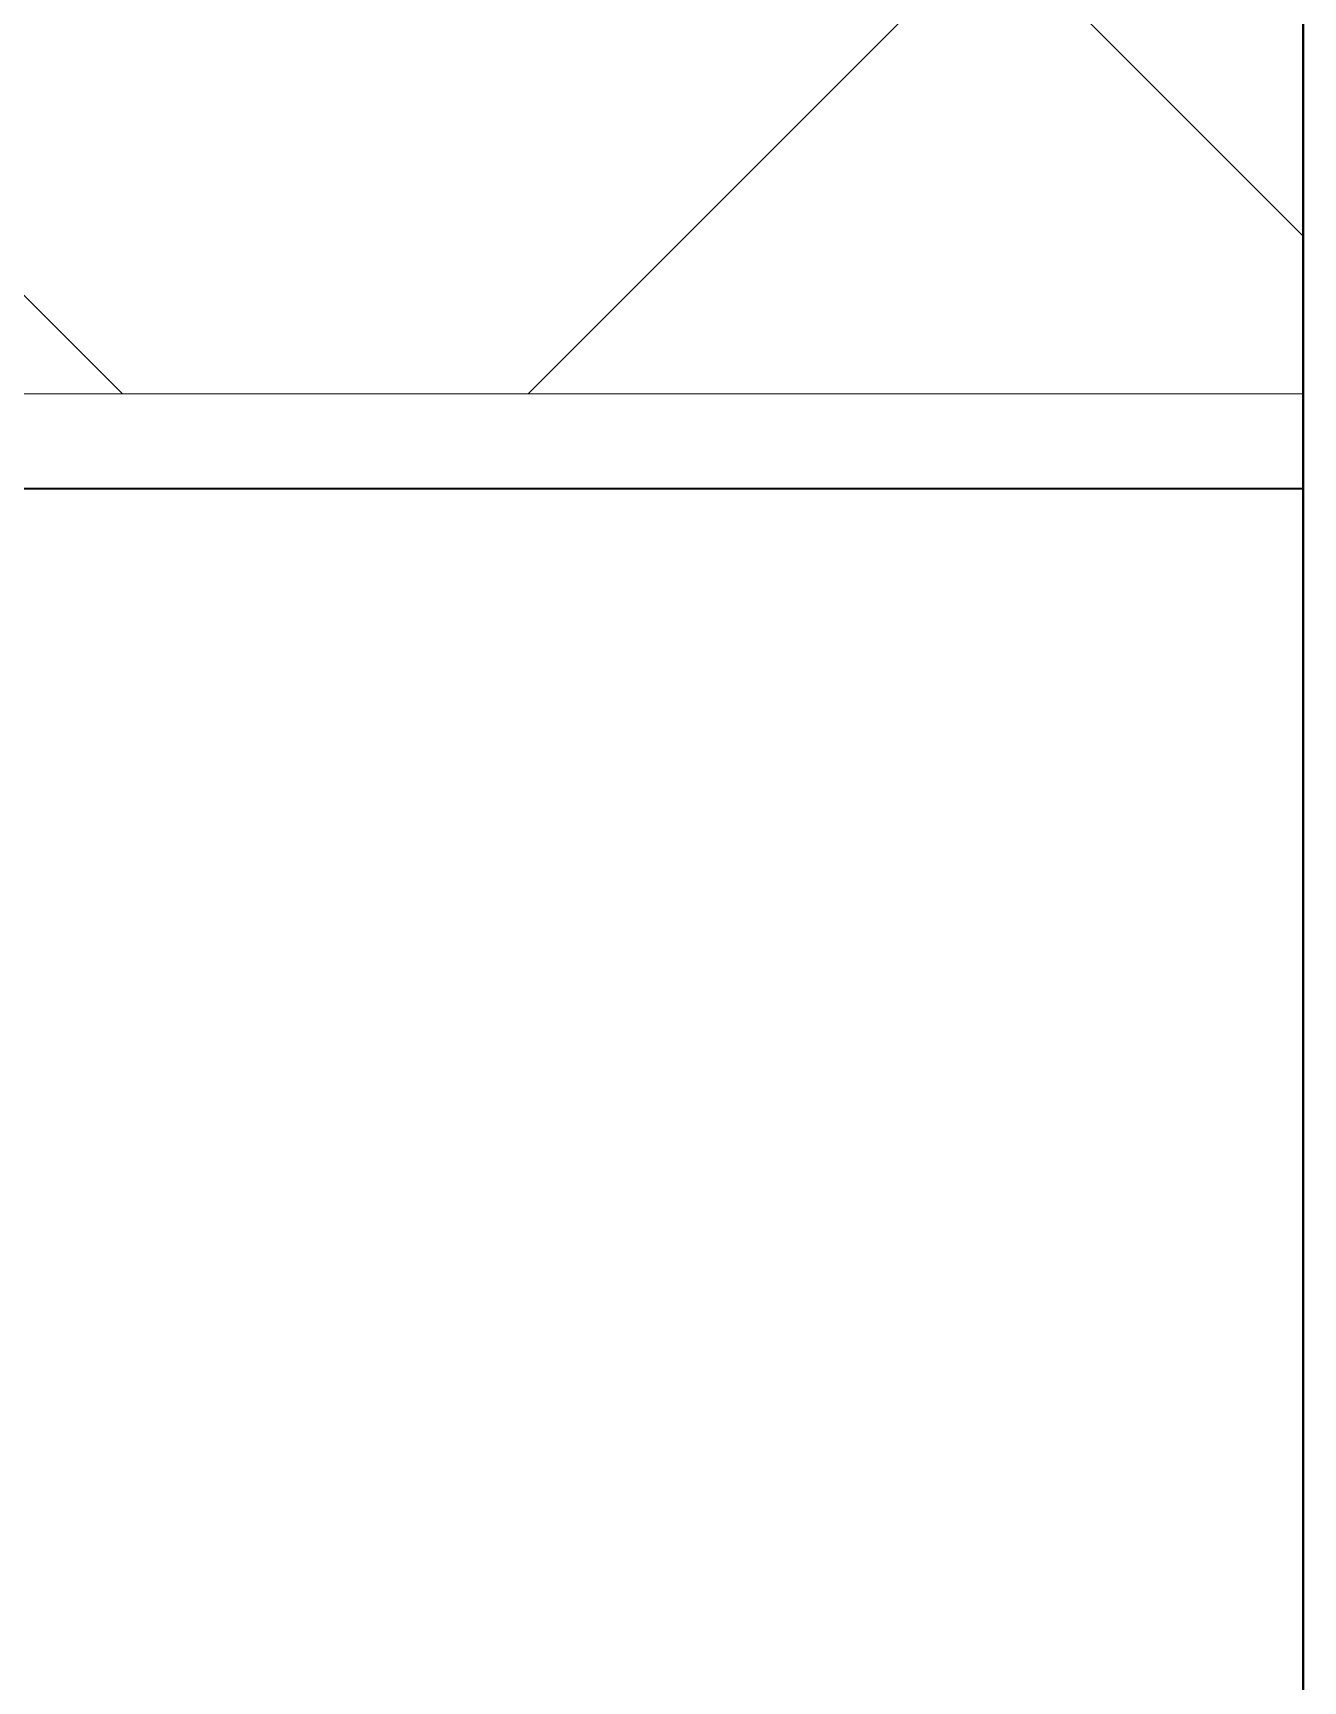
# Model space of a CAD drawing. Header units: millimetres. Extents: x -187664 to 435448, y -313239 to 299894.
# Drawn here: x 5957.1 to 6024.2, y -309577.7 to -309490.6 of the extents above; entities that cross this region are included whole.
import ezdxf

# ---------------------------------------------------------------- set-up
doc = ezdxf.new("R2010")
doc.units = ezdxf.units.MM
for name, color, linetype, lineweight in [('A-FLOR-E', 7, 'Continuous', 35), ('A-GENM', 7, 'Continuous', 9), ('A-GLAZ-CURT', 7, 'Continuous', 9), ('I-WALL-E', 7, 'Continuous', 35)]:
    doc.layers.add(name, color=color, linetype=linetype, lineweight=lineweight)

# ---------------------------------------------------------------- blocks, each defined once
blk = doc.blocks.new('DPA_CP_Fence Type D - Fence Post Left w MRTA Logo-17948264-2140-01 ENTRANCE 1 ELEVATION 2')
at = {"layer": 'A-GLAZ-CURT'}
h = blk.add_hatch(dxfattribs=at)
h.set_pattern_fill('FP_15', style=0, pattern_type=2)
h.set_pattern_definition([(45, (-18634.849, 101450), (-35.35533905932738, 35.35533905932738), []), (135, (-18634.849, 101450), (-35.35533905932738, -35.35533905932737), [])])
h.paths.add_polyline_path([(-18844.7115991986, 101555), (-18647.02053821729, 101555), (-18647.02053821729, 102352.9999999409), (-18706.74742907667, 102352.9999999588), (-18847.80894508605, 102434.8975398161), (-18846.97758457926, 101568.1587259648), (-18844.96361043777, 101555.6087785465)])
h.paths.add_polyline_path([(-18647.02053821729, 102359.9932885858), (-18647.02053821729, 102540.0067112767), (-18803.67469691882, 102449.9999999827), (-18657.65269713336, 102366.10206774)])
h.paths.add_polyline_path([(-18847.80894508605, 102465.0958884992), (-18706.67469689486, 102546.9999999587), (-18647.02053821729, 102546.9999999587), (-18647.02053821729, 103400.1316524976), (-18777.90163480047, 103399.4656676418), (-18791.84354262818, 103397.3794474859), (-18814.04311926835, 103387.4958206951), (-18829.36333576854, 103373.6034262517), (-18839.97460589165, 103357.7026866968), (-18846.12450740405, 103340.1820897623), (-18847.80894508605, 103325), (-18847.80894508605, 102546.9999999587)])
blk = doc.blocks.new('DPA_Drainage Gutter_Landscape_Type A - DPA_Drainage Gutter_Landscape_Type A-17902767-2140-01 ENTRANCE 1 ELEVATION 2')
at = {"layer": 'A-GENM', "color": 7}
for p, q in [((-18991.61098208041, 101554.9999999999), (-18647.02053821729, 101554.9999999999)), ((-18647.02053821729, 101554.9999999999), (-18991.61098208041, 101554.9999999999)), ((-18991.61098208041, 101554.9999999999), (-18647.02053821729, 101554.9999999999)), ((-18647.02053821729, 101554.9999999999), (-18991.61098208041, 101554.9999999999)), ((-18991.61098208041, 101554.9999999999), (-18647.02053821729, 101554.9999999999)), ((-18647.02053821729, 101554.9999999999), (-18991.61098208041, 101554.9999999999)), ((-18991.61098208041, 101554.9999999999), (-18647.02053821729, 101554.9999999999)), ((-18647.02053821729, 101554.9999999999), (-18991.61098208041, 101554.9999999999)), ((-18991.61098208041, 101554.9999999999), (-18647.02053821729, 101554.9999999999)), ((-18647.02053821729, 101554.9999999999), (-18991.61098208041, 101554.9999999999)), ((-18991.61098208041, 101554.9999999999), (-18647.02053821729, 101554.9999999999)), ((-18647.02053821729, 101554.9999999999), (-18991.61098208041, 101554.9999999999)), ((-18991.61098208041, 101554.9999999999), (-18647.02053821729, 101554.9999999999)), ((-18647.02053821729, 101554.9999999999), (-18991.61098208041, 101554.9999999999)), ((-18991.61098208041, 101554.9999999999), (-18647.02053821729, 101554.9999999999)), ((-18647.02053821729, 101554.9999999999), (-18991.61098208041, 101554.9999999999)), ((-18991.61098208041, 101554.9999999999), (-18647.02053821729, 101554.9999999999)), ((-18647.02053821729, 101554.9999999999), (-18991.61098208041, 101554.9999999999)), ((-18991.61098208041, 101554.9999999999), (-18647.02053821729, 101554.9999999999)), ((-18647.02053821729, 101554.9999999999), (-18991.61098208041, 101554.9999999999)), ((-18991.61098208041, 101554.9999999999), (-18647.02053821729, 101554.9999999999)), ((-18647.02053821729, 101554.9999999999), (-18991.61098208041, 101554.9999999999)), ((-18991.61098208041, 101554.9999999999), (-18647.02053821729, 101554.9999999999)), ((-18647.02053821729, 101554.9999999999), (-18991.61098208041, 101554.9999999999)), ((-18991.61098208041, 101554.9999999999), (-18647.02053821729, 101554.9999999999)), ((-18647.02053821729, 101554.9999999999), (-18991.61098208041, 101554.9999999999)), ((-18991.61098208041, 101554.9999999999), (-18647.02053821729, 101554.9999999999)), ((-18647.02053821729, 101554.9999999999), (-18991.61098208041, 101554.9999999999)), ((-18991.61098208041, 101554.9999999999), (-18647.02053821729, 101554.9999999999)), ((-18647.02053821729, 101554.9999999999), (-18991.61098208041, 101554.9999999999)), ((-18991.61098208041, 101554.9999999999), (-18647.02053821729, 101554.9999999999)), ((-18647.02053821729, 101554.9999999999), (-18991.61098208041, 101554.9999999999)), ((-18991.61098208041, 101554.9999999999), (-18647.02053821729, 101554.9999999999)), ((-18647.02053821729, 101554.9999999999), (-18991.61098208041, 101554.9999999999)), ((-18991.61098208041, 101554.9999999999), (-18647.02053821729, 101554.9999999999)), ((-18647.02053821729, 101554.9999999999), (-18991.61098208041, 101554.9999999999)), ((-18991.61098208041, 101554.9999999999), (-18647.02053821729, 101554.9999999999)), ((-18647.02053821729, 101554.9999999999), (-18991.61098208041, 101554.9999999999)), ((-18991.61098208041, 101554.9999999999), (-18647.02053821729, 101554.9999999999)), ((-18647.02053821729, 101554.9999999999), (-18991.61098208041, 101554.9999999999)), ((-18991.61098208041, 101554.9999999999), (-18647.02053821729, 101554.9999999999)), ((-18647.02053821729, 101554.9999999999), (-18991.61098208041, 101554.9999999999)), ((-18991.61098208041, 101554.9999999999), (-18647.02053821729, 101554.9999999999)), ((-18647.02053821729, 101554.9999999999), (-18991.61098208041, 101554.9999999999)), ((-18991.61098208041, 101554.9999999999), (-18647.02053821729, 101554.9999999999)), ((-18647.02053821729, 101554.9999999999), (-18991.61098208041, 101554.9999999999)), ((-18991.61098208041, 101554.9999999999), (-18647.02053821729, 101554.9999999999)), ((-18647.02053821729, 101554.9999999999), (-18991.61098208041, 101554.9999999999)), ((-18991.61098208041, 101554.9999999999), (-18647.02053821729, 101554.9999999999)), ((-18647.02053821729, 101554.9999999999), (-18991.61098208041, 101554.9999999999)), ((-18991.61098208039, 101554.9999999999), (-18647.02053821729, 101554.9999999999)), ((-18647.02053821729, 101554.9999999999), (-18991.61098208039, 101554.9999999999)), ((-18991.61098208039, 101554.9999999999), (-18647.02053821729, 101554.9999999999)), ((-18647.02053821729, 101554.9999999999), (-18991.61098208039, 101554.9999999999)), ((-18991.61098208039, 101554.9999999999), (-18647.02053821729, 101554.9999999999)), ((-18647.02053821729, 101554.9999999999), (-18991.61098208039, 101554.9999999999)), ((-18991.61098208041, 101554.9999999999), (-18647.02053821729, 101554.9999999999)), ((-18647.02053821729, 101554.9999999999), (-18991.61098208041, 101554.9999999999)), ((-18708.61098208041, 101554.9999999999), (-18647.02053821729, 101554.9999999999)), ((-18647.02053821729, 101554.9999999999), (-18708.61098208041, 101554.9999999999)), ((-18708.61098208041, 101554.9999999999), (-18647.02053821729, 101554.9999999999)), ((-18647.02053821729, 101554.9999999999), (-18708.61098208041, 101554.9999999999)), ((-18708.61098208041, 101554.9999999999), (-18647.02053821729, 101554.9999999999)), ((-18647.02053821729, 101554.9999999999), (-18708.61098208041, 101554.9999999999)), ((-18708.61098208041, 101554.9999999999), (-18647.02053821729, 101554.9999999999)), ((-18647.02053821729, 101554.9999999999), (-18708.61098208041, 101554.9999999999)), ((-18708.61098208041, 101554.9999999999), (-18647.02053821729, 101554.9999999999)), ((-18647.02053821729, 101554.9999999999), (-18708.61098208041, 101554.9999999999)), ((-18708.61098208041, 101554.9999999999), (-18647.02053821729, 101554.9999999999)), ((-18647.02053821729, 101554.9999999999), (-18708.61098208041, 101554.9999999999)), ((-18708.61098208041, 101554.9999999999), (-18647.02053821729, 101554.9999999999)), ((-18647.02053821729, 101554.9999999999), (-18708.61098208041, 101554.9999999999)), ((-18708.61098208041, 101554.9999999999), (-18647.02053821729, 101554.9999999999)), ((-18647.02053821729, 101554.9999999999), (-18708.61098208041, 101554.9999999999)), ((-18708.61098208041, 101554.9999999999), (-18647.02053821729, 101554.9999999999)), ((-18647.02053821729, 101554.9999999999), (-18708.61098208041, 101554.9999999999)), ((-18708.61098208041, 101554.9999999999), (-18647.02053821729, 101554.9999999999)), ((-18647.02053821729, 101554.9999999999), (-18708.61098208041, 101554.9999999999)), ((-18708.61098208041, 101554.9999999999), (-18647.02053821729, 101554.9999999999)), ((-18647.02053821729, 101554.9999999999), (-18708.61098208041, 101554.9999999999)), ((-18708.61098208041, 101554.9999999999), (-18647.02053821729, 101554.9999999999)), ((-18647.02053821729, 101554.9999999999), (-18708.61098208041, 101554.9999999999)), ((-18708.61098208041, 101554.9999999999), (-18647.02053821729, 101554.9999999999)), ((-18647.02053821729, 101554.9999999999), (-18708.61098208041, 101554.9999999999)), ((-18708.61098208041, 101554.9999999999), (-18647.02053821729, 101554.9999999999)), ((-18647.02053821729, 101554.9999999999), (-18708.61098208041, 101554.9999999999)), ((-18708.61098208041, 101554.9999999999), (-18647.02053821729, 101554.9999999999)), ((-18647.02053821729, 101554.9999999999), (-18708.61098208041, 101554.9999999999)), ((-18708.61098208041, 101554.9999999999), (-18647.02053821729, 101554.9999999999)), ((-18647.02053821729, 101554.9999999999), (-18708.61098208041, 101554.9999999999)), ((-18708.61098208041, 101554.9999999999), (-18647.02053821729, 101554.9999999999)), ((-18647.02053821729, 101554.9999999999), (-18708.61098208041, 101554.9999999999)), ((-18708.61098208041, 101554.9999999999), (-18647.02053821729, 101554.9999999999)), ((-18647.02053821729, 101554.9999999999), (-18708.61098208041, 101554.9999999999)), ((-18708.61098208041, 101554.9999999999), (-18647.02053821729, 101554.9999999999)), ((-18647.02053821729, 101554.9999999999), (-18708.61098208041, 101554.9999999999)), ((-18708.61098208041, 101554.9999999999), (-18647.02053821729, 101554.9999999999)), ((-18647.02053821729, 101554.9999999999), (-18708.61098208041, 101554.9999999999)), ((-18708.61098208041, 101554.9999999999), (-18647.02053821729, 101554.9999999999)), ((-18647.02053821729, 101554.9999999999), (-18708.61098208041, 101554.9999999999)), ((-18708.61098208041, 101554.9999999999), (-18647.02053821729, 101554.9999999999)), ((-18647.02053821729, 101554.9999999999), (-18708.61098208041, 101554.9999999999)), ((-18708.61098208041, 101554.9999999999), (-18647.02053821729, 101554.9999999999)), ((-18647.02053821729, 101554.9999999999), (-18708.61098208041, 101554.9999999999)), ((-18708.61098208041, 101554.9999999999), (-18647.02053821729, 101554.9999999999)), ((-18647.02053821729, 101554.9999999999), (-18708.61098208041, 101554.9999999999)), ((-18708.61098208041, 101554.9999999999), (-18647.02053821729, 101554.9999999999)), ((-18647.02053821729, 101554.9999999999), (-18708.61098208041, 101554.9999999999)), ((-18708.6109820804, 101554.9999999999), (-18647.02053821729, 101554.9999999999)), ((-18647.02053821729, 101554.9999999999), (-18708.6109820804, 101554.9999999999)), ((-18708.6109820804, 101554.9999999999), (-18647.02053821729, 101554.9999999999)), ((-18647.02053821729, 101554.9999999999), (-18708.6109820804, 101554.9999999999)), ((-18708.61098208038, 101554.9999999999), (-18647.02053821729, 101554.9999999999)), ((-18647.02053821729, 101554.9999999999), (-18708.61098208038, 101554.9999999999)), ((-18708.61098208041, 101554.9999999999), (-18647.02053821729, 101554.9999999999)), ((-18647.02053821729, 101554.9999999999), (-18708.61098208041, 101554.9999999999))]:
    blk.add_line(p, q, dxfattribs=at)

msp = doc.modelspace()

# ---------------------------------------------------------------- linework, layer by layer
at = {"layer": 'A-FLOR-E', "color": 7}
msp.add_line((5672.26096371604, -309514.7103361312), (6024.152360771162, -309514.7103361312), dxfattribs=at)
at = {"layer": 'I-WALL-E', "color": 7}
for p, q in [((6024.152360771162, -305514.7103361312), (6024.152360771162, -309614.7103361312)), ((6024.152360771162, -305514.7103361312), (6024.152360771162, -309609.7103361312)), ((6024.152360771162, -309609.7103361312), (6024.152360771162, -305514.7103361312)), ((6024.152360771162, -305514.7103361312), (6024.152360771162, -309614.7103361312)), ((6024.152360771162, -305514.7103361312), (6024.152360771162, -309614.7103361312)), ((6024.152360771162, -309614.7103361312), (6024.152360771162, -305514.7103361312)), ((6024.152360771162, -309614.7103361312), (6024.152360771162, -305514.7103361312)), ((6024.152360771162, -305514.7103361312), (6024.152360771162, -309614.7103361312)), ((6024.152360771162, -309614.7103361312), (6024.152360771162, -305514.7103361312)), ((6024.152360771162, -305514.7103361312), (6024.152360771162, -309614.7103361312))]:
    msp.add_line(p, q, dxfattribs=at)

# ---------------------------------------------------------------- block references
at = {"layer": 'A-GENM', "color": 7}
msp.add_blockref('DPA_Drainage Gutter_Landscape_Type A - DPA_Drainage Gutter_Landscape_Type A-17902767-2140-01 ENTRANCE 1 ELEVATION 2', (24671.17289898844, -411064.7103361311), dxfattribs=at)
at = {"layer": 'A-GLAZ-CURT', "color": 7}
msp.add_blockref('DPA_CP_Fence Type D - Fence Post Left w MRTA Logo-17948264-2140-01 ENTRANCE 1 ELEVATION 2', (24671.17289898844, -411064.7103361311), dxfattribs=at)

doc.saveas('drawing.dxf')
